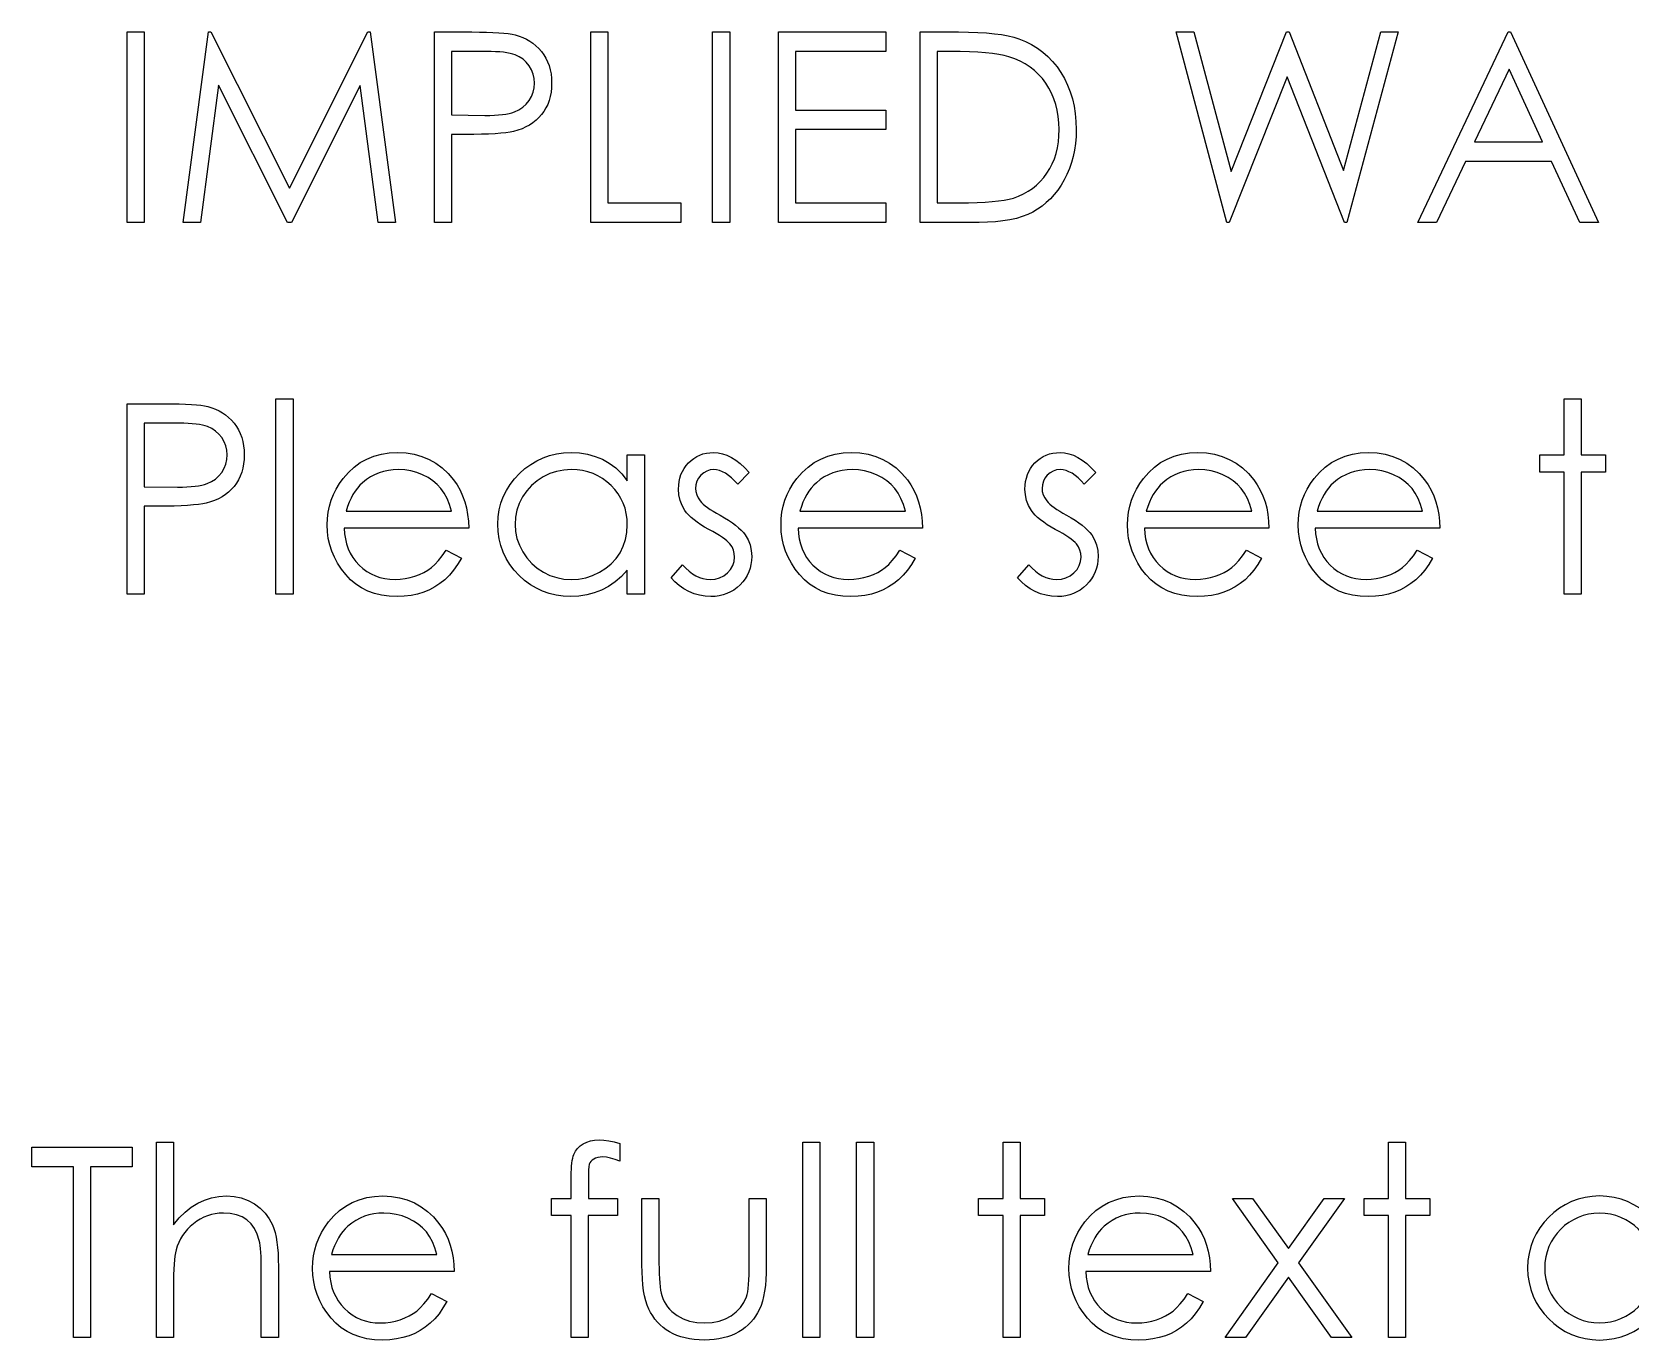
# Model space of a CAD drawing. Header units: millimetres. Extents: x -143 to 157, y 0 to 129.
# Drawn here: x -136.91 to -107.51, y 77.78 to 101.83 of the extents above; entities that cross this region are included whole.
import ezdxf

# ---------------------------------------------------------------- set-up
doc = ezdxf.new("R2010")
doc.units = ezdxf.units.MM

msp = doc.modelspace()

# ---------------------------------------------------------------- linework, layer by layer
at = {"color": 7, "linetype": 'Continuous', "flags": 128}
for points in [[(-135.155, 101.829), (-134.841, 101.829), (-134.841, 101.829), (-134.841, 98.329), (-134.841, 98.329), (-135.155, 98.329), (-135.155, 98.329), (-135.155, 101.829)], [(-134.123, 98.329), (-133.661, 101.829), (-133.661, 101.829), (-133.616, 101.829), (-133.616, 101.829), (-132.171, 98.957), (-132.171, 98.957), (-130.73, 101.829), (-130.73, 101.829), (-130.684, 101.829), (-130.684, 101.829), (-130.219, 98.329), (-130.219, 98.329), (-130.535, 98.329), (-130.535, 98.329), (-130.87, 100.847), (-130.87, 100.847), (-132.133, 98.329), (-132.133, 98.329), (-132.204, 98.329), (-132.204, 98.329), (-133.472, 100.853), (-133.472, 100.853), (-133.807, 98.329), (-133.807, 98.329), (-134.123, 98.329)], [(-129.501, 101.829), (-128.815, 101.829), (-128.815, 101.829), (-128.673, 101.828), (-128.544, 101.826), (-128.426, 101.821), (-128.32, 101.816), (-128.227, 101.809), (-128.145, 101.8), (-128.075, 101.789), (-128.018, 101.776), (-128.018, 101.776), (-127.945, 101.755), (-127.877, 101.729), (-127.812, 101.699), (-127.749, 101.663), (-127.691, 101.622), (-127.636, 101.577), (-127.584, 101.526), (-127.535, 101.471), (-127.491, 101.411), (-127.453, 101.348), (-127.421, 101.281), (-127.394, 101.211), (-127.374, 101.136), (-127.359, 101.058), (-127.35, 100.976), (-127.347, 100.89), (-127.347, 100.89), (-127.35, 100.804), (-127.359, 100.722), (-127.373, 100.643), (-127.394, 100.569), (-127.42, 100.498), (-127.452, 100.432), (-127.49, 100.369), (-127.533, 100.31), (-127.582, 100.255), (-127.635, 100.205), (-127.692, 100.159), (-127.754, 100.118), (-127.821, 100.083), (-127.891, 100.051), (-127.967, 100.024), (-128.046, 100.002), (-128.046, 100.002), (-128.112, 99.989), (-128.191, 99.977), (-128.283, 99.967), (-128.388, 99.959), (-128.506, 99.953), (-128.636, 99.948), (-128.78, 99.945), (-128.937, 99.944), (-128.937, 99.944), (-129.187, 99.944), (-129.187, 99.944), (-129.187, 98.329), (-129.187, 98.329), (-129.501, 98.329), (-129.501, 98.329), (-129.501, 101.829)], [(-126.629, 101.829), (-126.315, 101.829), (-126.315, 101.829), (-126.315, 98.688), (-126.315, 98.688), (-124.969, 98.688), (-124.969, 98.688), (-124.969, 98.329), (-124.969, 98.329), (-126.629, 98.329), (-126.629, 98.329), (-126.629, 101.829)], [(-124.386, 101.829), (-124.072, 101.829), (-124.072, 101.829), (-124.072, 98.329), (-124.072, 98.329), (-124.386, 98.329), (-124.386, 98.329), (-124.386, 101.829)], [(-123.174, 101.829), (-121.2, 101.829), (-121.2, 101.829), (-121.2, 101.47), (-121.2, 101.47), (-122.86, 101.47), (-122.86, 101.47), (-122.86, 100.393), (-122.86, 100.393), (-121.2, 100.393), (-121.2, 100.393), (-121.2, 100.034), (-121.2, 100.034), (-122.86, 100.034), (-122.86, 100.034), (-122.86, 98.688), (-122.86, 98.688), (-121.2, 98.688), (-121.2, 98.688), (-121.2, 98.329), (-121.2, 98.329), (-123.174, 98.329), (-123.174, 98.329), (-123.174, 101.829)], [(-120.572, 98.329), (-120.572, 101.829), (-120.572, 101.829), (-119.865, 101.829), (-119.865, 101.829), (-119.681, 101.827), (-119.509, 101.821), (-119.35, 101.812), (-119.205, 101.797), (-119.073, 101.78), (-118.954, 101.758), (-118.848, 101.732), (-118.754, 101.703), (-118.754, 101.703), (-118.634, 101.654), (-118.52, 101.598), (-118.413, 101.532), (-118.313, 101.46), (-118.22, 101.378), (-118.133, 101.288), (-118.053, 101.19), (-117.98, 101.084), (-117.914, 100.972), (-117.857, 100.854), (-117.809, 100.73), (-117.77, 100.602), (-117.739, 100.468), (-117.718, 100.329), (-117.704, 100.184), (-117.7, 100.035), (-117.7, 100.035), (-117.703, 99.905), (-117.714, 99.78), (-117.731, 99.658), (-117.755, 99.541), (-117.786, 99.427), (-117.825, 99.317), (-117.87, 99.211), (-117.922, 99.109), (-117.979, 99.013), (-118.04, 98.923), (-118.106, 98.839), (-118.175, 98.762), (-118.25, 98.692), (-118.327, 98.628), (-118.41, 98.57), (-118.496, 98.519), (-118.589, 98.474), (-118.691, 98.436), (-118.801, 98.403), (-118.921, 98.377), (-119.049, 98.356), (-119.186, 98.341), (-119.332, 98.332), (-119.487, 98.329), (-119.487, 98.329), (-120.572, 98.329)], [(-115.86, 101.829), (-115.536, 101.829), (-115.536, 101.829), (-114.851, 99.262), (-114.851, 99.262), (-113.832, 101.829), (-113.832, 101.829), (-113.786, 101.829), (-113.786, 101.829), (-112.787, 99.28), (-112.787, 99.28), (-112.098, 101.829), (-112.098, 101.829), (-111.777, 101.829), (-111.777, 101.829), (-112.721, 98.329), (-112.721, 98.329), (-112.765, 98.329), (-112.765, 98.329), (-113.819, 101.006), (-113.819, 101.006), (-114.884, 98.329), (-114.884, 98.329), (-114.929, 98.329), (-114.929, 98.329), (-115.86, 101.829)], [(-109.713, 101.829), (-108.097, 98.329), (-108.097, 98.329), (-108.439, 98.329), (-108.439, 98.329), (-108.956, 99.451), (-108.956, 99.451), (-110.543, 99.451), (-110.543, 99.451), (-111.075, 98.329), (-111.075, 98.329), (-111.418, 98.329), (-111.418, 98.329), (-109.758, 101.829), (-109.758, 101.829), (-109.713, 101.829)], [(-129.187, 101.47), (-129.187, 100.303), (-129.187, 100.303), (-128.574, 100.296), (-128.574, 100.296), (-128.485, 100.296), (-128.401, 100.3), (-128.324, 100.305), (-128.253, 100.312), (-128.188, 100.321), (-128.129, 100.331), (-128.077, 100.345), (-128.031, 100.359), (-127.95, 100.397), (-127.877, 100.444), (-127.814, 100.501), (-127.76, 100.568), (-127.717, 100.642), (-127.686, 100.72), (-127.668, 100.803), (-127.662, 100.889), (-127.662, 100.889), (-127.668, 100.973), (-127.686, 101.054), (-127.717, 101.131), (-127.76, 101.205), (-127.814, 101.272), (-127.874, 101.328), (-127.943, 101.374), (-128.02, 101.409), (-128.063, 101.423), (-128.113, 101.436), (-128.17, 101.446), (-128.232, 101.455), (-128.302, 101.462), (-128.377, 101.467), (-128.459, 101.469), (-128.547, 101.47), (-128.547, 101.47), (-129.187, 101.47)], [(-120.258, 98.688), (-119.856, 98.688), (-119.856, 98.688), (-119.683, 98.689), (-119.523, 98.694), (-119.377, 98.701), (-119.245, 98.71), (-119.127, 98.723), (-119.022, 98.738), (-118.932, 98.756), (-118.855, 98.777), (-118.855, 98.777), (-118.76, 98.812), (-118.67, 98.853), (-118.585, 98.9), (-118.506, 98.954), (-118.431, 99.014), (-118.362, 99.081), (-118.298, 99.153), (-118.239, 99.232), (-118.187, 99.317), (-118.141, 99.406), (-118.102, 99.499), (-118.07, 99.597), (-118.046, 99.7), (-118.028, 99.808), (-118.018, 99.919), (-118.014, 100.036), (-118.014, 100.036), (-118.018, 100.158), (-118.03, 100.276), (-118.048, 100.389), (-118.075, 100.498), (-118.109, 100.602), (-118.152, 100.702), (-118.201, 100.797), (-118.258, 100.887), (-118.322, 100.972), (-118.392, 101.05), (-118.468, 101.121), (-118.549, 101.185), (-118.637, 101.242), (-118.731, 101.293), (-118.83, 101.335), (-118.936, 101.372), (-118.936, 101.372), (-119.024, 101.395), (-119.125, 101.415), (-119.24, 101.432), (-119.368, 101.446), (-119.509, 101.456), (-119.663, 101.464), (-119.831, 101.469), (-120.012, 101.47), (-120.012, 101.47), (-120.258, 101.47), (-120.258, 101.47), (-120.258, 98.688)], [(-109.739, 101.147), (-110.373, 99.81), (-110.373, 99.81), (-109.122, 99.81), (-109.122, 99.81), (-109.739, 101.147)], [(-135.155, 94.996), (-134.469, 94.996), (-134.469, 94.996), (-134.327, 94.995), (-134.197, 94.992), (-134.08, 94.988), (-133.974, 94.982), (-133.88, 94.975), (-133.798, 94.966), (-133.729, 94.956), (-133.672, 94.943), (-133.672, 94.943), (-133.599, 94.922), (-133.531, 94.896), (-133.465, 94.865), (-133.403, 94.83), (-133.345, 94.789), (-133.289, 94.743), (-133.238, 94.693), (-133.189, 94.637), (-133.145, 94.578), (-133.107, 94.515), (-133.075, 94.447), (-133.048, 94.377), (-133.028, 94.302), (-133.013, 94.224), (-133.004, 94.142), (-133.001, 94.057), (-133.001, 94.057), (-133.004, 93.971), (-133.013, 93.889), (-133.027, 93.81), (-133.048, 93.736), (-133.074, 93.665), (-133.106, 93.598), (-133.144, 93.535), (-133.187, 93.476), (-133.235, 93.422), (-133.289, 93.371), (-133.346, 93.326), (-133.408, 93.285), (-133.475, 93.249), (-133.545, 93.218), (-133.62, 93.191), (-133.7, 93.169), (-133.7, 93.169), (-133.765, 93.155), (-133.845, 93.143), (-133.937, 93.134), (-134.042, 93.126), (-134.16, 93.12), (-134.29, 93.115), (-134.434, 93.112), (-134.591, 93.111), (-134.591, 93.111), (-134.841, 93.111), (-134.841, 93.111), (-134.841, 91.496), (-134.841, 91.496), (-135.155, 91.496), (-135.155, 91.496), (-135.155, 94.996)], [(-132.418, 95.085), (-132.104, 95.085), (-132.104, 95.085), (-132.104, 91.496), (-132.104, 91.496), (-132.418, 91.496), (-132.418, 91.496), (-132.418, 95.085)], [(-108.726, 95.085), (-108.412, 95.085), (-108.412, 95.085), (-108.412, 94.053), (-108.412, 94.053), (-107.963, 94.053), (-107.963, 94.053), (-107.963, 93.739), (-107.963, 93.739), (-108.412, 93.739), (-108.412, 93.739), (-108.412, 91.496), (-108.412, 91.496), (-108.726, 91.496), (-108.726, 91.496), (-108.726, 93.739), (-108.726, 93.739), (-109.174, 93.739), (-109.174, 93.739), (-109.174, 94.053), (-109.174, 94.053), (-108.726, 94.053), (-108.726, 94.053), (-108.726, 95.085)], [(-134.841, 94.637), (-134.841, 93.47), (-134.841, 93.47), (-134.228, 93.462), (-134.228, 93.462), (-134.138, 93.463), (-134.055, 93.467), (-133.978, 93.471), (-133.906, 93.478), (-133.842, 93.488), (-133.783, 93.498), (-133.731, 93.511), (-133.685, 93.526), (-133.604, 93.563), (-133.531, 93.61), (-133.468, 93.668), (-133.414, 93.734), (-133.371, 93.809), (-133.34, 93.887), (-133.322, 93.969), (-133.315, 94.056), (-133.315, 94.056), (-133.322, 94.14), (-133.34, 94.221), (-133.371, 94.298), (-133.414, 94.372), (-133.468, 94.438), (-133.528, 94.494), (-133.597, 94.541), (-133.674, 94.576), (-133.717, 94.59), (-133.767, 94.602), (-133.824, 94.613), (-133.886, 94.621), (-133.956, 94.628), (-134.031, 94.633), (-134.113, 94.636), (-134.201, 94.637), (-134.201, 94.637), (-134.841, 94.637)], [(-129.287, 92.303), (-129.008, 92.157), (-129.008, 92.157), (-129.076, 92.04), (-129.15, 91.935), (-129.229, 91.841), (-129.313, 91.759), (-129.402, 91.689), (-129.496, 91.627), (-129.596, 91.574), (-129.701, 91.529), (-129.813, 91.495), (-129.931, 91.47), (-130.057, 91.456), (-130.189, 91.451), (-130.189, 91.451), (-130.336, 91.457), (-130.475, 91.476), (-130.606, 91.508), (-130.728, 91.552), (-130.842, 91.609), (-130.948, 91.678), (-131.046, 91.76), (-131.135, 91.855), (-131.215, 91.957), (-131.284, 92.063), (-131.342, 92.172), (-131.39, 92.285), (-131.428, 92.401), (-131.455, 92.519), (-131.47, 92.642), (-131.476, 92.768), (-131.476, 92.768), (-131.471, 92.885), (-131.457, 93), (-131.434, 93.112), (-131.402, 93.22), (-131.361, 93.326), (-131.31, 93.427), (-131.25, 93.526), (-131.181, 93.622), (-131.181, 93.622), (-131.084, 93.733), (-130.979, 93.83), (-130.866, 93.912), (-130.744, 93.979), (-130.615, 94.031), (-130.479, 94.069), (-130.334, 94.091), (-130.181, 94.098), (-130.181, 94.098), (-130.024, 94.091), (-129.875, 94.067), (-129.734, 94.027), (-129.602, 93.973), (-129.477, 93.902), (-129.36, 93.815), (-129.252, 93.713), (-129.151, 93.595), (-129.151, 93.595), (-129.087, 93.503), (-129.032, 93.406), (-128.984, 93.303), (-128.945, 93.195), (-128.914, 93.082), (-128.892, 92.962), (-128.879, 92.838), (-128.873, 92.707), (-128.873, 92.707), (-131.162, 92.707), (-131.162, 92.707), (-131.155, 92.606), (-131.141, 92.51), (-131.119, 92.418), (-131.088, 92.331), (-131.05, 92.249), (-131.004, 92.171), (-130.949, 92.098), (-130.887, 92.029), (-130.818, 91.968), (-130.746, 91.914), (-130.669, 91.868), (-130.589, 91.831), (-130.505, 91.802), (-130.416, 91.782), (-130.324, 91.769), (-130.228, 91.765), (-130.228, 91.765), (-130.134, 91.768), (-130.043, 91.78), (-129.951, 91.799), (-129.862, 91.825), (-129.775, 91.857), (-129.696, 91.895), (-129.624, 91.937), (-129.558, 91.984), (-129.494, 92.04), (-129.428, 92.113), (-129.358, 92.2), (-129.287, 92.303)], [(-125.642, 94.053), (-125.642, 91.496), (-125.642, 91.496), (-125.956, 91.496), (-125.956, 91.496), (-125.956, 91.938), (-125.956, 91.938), (-126.065, 91.82), (-126.179, 91.719), (-126.301, 91.635), (-126.429, 91.568), (-126.563, 91.517), (-126.702, 91.48), (-126.849, 91.458), (-127.001, 91.451), (-127.001, 91.451), (-127.136, 91.457), (-127.267, 91.475), (-127.392, 91.506), (-127.513, 91.548), (-127.628, 91.602), (-127.739, 91.669), (-127.844, 91.747), (-127.944, 91.839), (-128.036, 91.938), (-128.115, 92.043), (-128.182, 92.153), (-128.237, 92.268), (-128.28, 92.389), (-128.31, 92.514), (-128.328, 92.646), (-128.335, 92.782), (-128.335, 92.782), (-128.328, 92.915), (-128.31, 93.044), (-128.279, 93.167), (-128.236, 93.286), (-128.18, 93.4), (-128.113, 93.509), (-128.033, 93.613), (-127.941, 93.712), (-127.84, 93.802), (-127.733, 93.881), (-127.622, 93.948), (-127.506, 94.002), (-127.385, 94.044), (-127.258, 94.074), (-127.127, 94.092), (-126.991, 94.098), (-126.991, 94.098), (-126.835, 94.091), (-126.686, 94.067), (-126.545, 94.028), (-126.412, 93.974), (-126.287, 93.903), (-126.168, 93.814), (-126.059, 93.706), (-125.956, 93.58), (-125.956, 93.58), (-125.956, 94.053), (-125.956, 94.053), (-125.642, 94.053)], [(-123.713, 93.734), (-123.926, 93.515), (-123.926, 93.515), (-123.982, 93.578), (-124.038, 93.633), (-124.094, 93.679), (-124.149, 93.717), (-124.204, 93.746), (-124.259, 93.767), (-124.314, 93.78), (-124.368, 93.784), (-124.368, 93.784), (-124.434, 93.778), (-124.495, 93.758), (-124.551, 93.726), (-124.603, 93.68), (-124.645, 93.626), (-124.675, 93.569), (-124.694, 93.507), (-124.7, 93.44), (-124.7, 93.44), (-124.694, 93.38), (-124.678, 93.321), (-124.651, 93.264), (-124.613, 93.208), (-124.613, 93.208), (-124.589, 93.179), (-124.558, 93.15), (-124.521, 93.118), (-124.478, 93.086), (-124.429, 93.052), (-124.375, 93.018), (-124.314, 92.981), (-124.248, 92.944), (-124.248, 92.944), (-124.166, 92.898), (-124.092, 92.852), (-124.024, 92.807), (-123.963, 92.762), (-123.909, 92.717), (-123.861, 92.673), (-123.821, 92.629), (-123.787, 92.585), (-123.787, 92.585), (-123.735, 92.495), (-123.697, 92.399), (-123.676, 92.297), (-123.668, 92.19), (-123.668, 92.19), (-123.671, 92.114), (-123.681, 92.041), (-123.698, 91.971), (-123.721, 91.904), (-123.752, 91.84), (-123.789, 91.779), (-123.832, 91.721), (-123.882, 91.665), (-123.938, 91.615), (-123.996, 91.571), (-124.058, 91.535), (-124.123, 91.505), (-124.192, 91.481), (-124.264, 91.464), (-124.339, 91.454), (-124.417, 91.451), (-124.417, 91.451), (-124.523, 91.456), (-124.626, 91.474), (-124.727, 91.503), (-124.826, 91.543), (-124.919, 91.593), (-125.004, 91.653), (-125.081, 91.721), (-125.149, 91.797), (-125.149, 91.797), (-124.94, 92.034), (-124.94, 92.034), (-124.88, 91.971), (-124.819, 91.916), (-124.757, 91.87), (-124.694, 91.832), (-124.631, 91.803), (-124.565, 91.782), (-124.5, 91.769), (-124.434, 91.765), (-124.434, 91.765), (-124.343, 91.773), (-124.26, 91.796), (-124.183, 91.834), (-124.114, 91.888), (-124.056, 91.951), (-124.015, 92.022), (-123.99, 92.096), (-123.982, 92.177), (-123.982, 92.177), (-123.988, 92.243), (-124.004, 92.306), (-124.03, 92.365), (-124.068, 92.42), (-124.068, 92.42), (-124.093, 92.447), (-124.124, 92.476), (-124.163, 92.507), (-124.208, 92.539), (-124.26, 92.573), (-124.319, 92.608), (-124.384, 92.645), (-124.456, 92.684), (-124.456, 92.684), (-124.534, 92.728), (-124.605, 92.772), (-124.67, 92.817), (-124.729, 92.86), (-124.781, 92.904), (-124.825, 92.947), (-124.865, 92.991), (-124.897, 93.033), (-124.897, 93.033), (-124.948, 93.122), (-124.985, 93.218), (-125.007, 93.319), (-125.014, 93.427), (-125.014, 93.427), (-125.011, 93.498), (-125.003, 93.565), (-124.988, 93.63), (-124.969, 93.692), (-124.943, 93.75), (-124.911, 93.805), (-124.874, 93.858), (-124.831, 93.907), (-124.783, 93.952), (-124.733, 93.99), (-124.68, 94.023), (-124.624, 94.051), (-124.564, 94.072), (-124.502, 94.086), (-124.436, 94.095), (-124.368, 94.098), (-124.368, 94.098), (-124.286, 94.093), (-124.205, 94.076), (-124.123, 94.047), (-124.041, 94.007), (-123.96, 93.956), (-123.878, 93.894), (-123.795, 93.82), (-123.713, 93.734)], [(-120.941, 92.303), (-120.662, 92.157), (-120.662, 92.157), (-120.73, 92.04), (-120.804, 91.935), (-120.882, 91.841), (-120.967, 91.759), (-121.056, 91.689), (-121.15, 91.627), (-121.25, 91.574), (-121.355, 91.529), (-121.466, 91.495), (-121.585, 91.47), (-121.71, 91.456), (-121.843, 91.451), (-121.843, 91.451), (-121.99, 91.457), (-122.129, 91.476), (-122.259, 91.508), (-122.382, 91.552), (-122.496, 91.609), (-122.602, 91.678), (-122.7, 91.76), (-122.789, 91.855), (-122.869, 91.957), (-122.938, 92.063), (-122.996, 92.172), (-123.044, 92.285), (-123.082, 92.401), (-123.108, 92.519), (-123.124, 92.642), (-123.129, 92.768), (-123.129, 92.768), (-123.125, 92.885), (-123.111, 93), (-123.088, 93.112), (-123.056, 93.22), (-123.014, 93.326), (-122.964, 93.427), (-122.904, 93.526), (-122.835, 93.622), (-122.835, 93.622), (-122.738, 93.733), (-122.632, 93.83), (-122.52, 93.912), (-122.398, 93.979), (-122.269, 94.031), (-122.132, 94.069), (-121.988, 94.091), (-121.835, 94.098), (-121.835, 94.098), (-121.678, 94.091), (-121.529, 94.067), (-121.388, 94.027), (-121.255, 93.973), (-121.131, 93.902), (-121.014, 93.815), (-120.906, 93.713), (-120.805, 93.595), (-120.805, 93.595), (-120.741, 93.503), (-120.685, 93.406), (-120.638, 93.303), (-120.599, 93.195), (-120.568, 93.082), (-120.546, 92.962), (-120.533, 92.838), (-120.527, 92.707), (-120.527, 92.707), (-122.815, 92.707), (-122.815, 92.707), (-122.809, 92.606), (-122.795, 92.51), (-122.773, 92.418), (-122.742, 92.331), (-122.704, 92.249), (-122.658, 92.171), (-122.603, 92.098), (-122.541, 92.029), (-122.472, 91.968), (-122.4, 91.914), (-122.323, 91.868), (-122.243, 91.831), (-122.158, 91.802), (-122.07, 91.782), (-121.978, 91.769), (-121.882, 91.765), (-121.882, 91.765), (-121.788, 91.768), (-121.696, 91.78), (-121.605, 91.799), (-121.515, 91.825), (-121.429, 91.857), (-121.35, 91.895), (-121.278, 91.937), (-121.212, 91.984), (-121.148, 92.04), (-121.082, 92.113), (-121.012, 92.2), (-120.941, 92.303)], [(-117.341, 93.734), (-117.554, 93.515), (-117.554, 93.515), (-117.61, 93.578), (-117.666, 93.633), (-117.722, 93.679), (-117.777, 93.717), (-117.833, 93.746), (-117.887, 93.767), (-117.942, 93.78), (-117.996, 93.784), (-117.996, 93.784), (-118.062, 93.778), (-118.123, 93.758), (-118.18, 93.726), (-118.231, 93.68), (-118.274, 93.626), (-118.304, 93.569), (-118.322, 93.507), (-118.328, 93.44), (-118.328, 93.44), (-118.323, 93.38), (-118.306, 93.321), (-118.279, 93.264), (-118.241, 93.208), (-118.241, 93.208), (-118.217, 93.179), (-118.186, 93.15), (-118.149, 93.118), (-118.107, 93.086), (-118.058, 93.052), (-118.003, 93.018), (-117.943, 92.981), (-117.876, 92.944), (-117.876, 92.944), (-117.795, 92.898), (-117.72, 92.852), (-117.652, 92.807), (-117.591, 92.762), (-117.537, 92.717), (-117.49, 92.673), (-117.449, 92.629), (-117.415, 92.585), (-117.415, 92.585), (-117.363, 92.495), (-117.326, 92.399), (-117.304, 92.297), (-117.296, 92.19), (-117.296, 92.19), (-117.3, 92.114), (-117.309, 92.041), (-117.326, 91.971), (-117.349, 91.904), (-117.38, 91.84), (-117.417, 91.779), (-117.46, 91.721), (-117.511, 91.665), (-117.566, 91.615), (-117.624, 91.571), (-117.686, 91.535), (-117.751, 91.505), (-117.82, 91.481), (-117.892, 91.464), (-117.967, 91.454), (-118.046, 91.451), (-118.046, 91.451), (-118.152, 91.456), (-118.255, 91.474), (-118.356, 91.503), (-118.454, 91.543), (-118.548, 91.593), (-118.632, 91.653), (-118.709, 91.721), (-118.777, 91.797), (-118.777, 91.797), (-118.569, 92.034), (-118.569, 92.034), (-118.508, 91.971), (-118.447, 91.916), (-118.385, 91.87), (-118.323, 91.832), (-118.259, 91.803), (-118.194, 91.782), (-118.128, 91.769), (-118.062, 91.765), (-118.062, 91.765), (-117.971, 91.773), (-117.888, 91.796), (-117.811, 91.834), (-117.742, 91.888), (-117.685, 91.951), (-117.643, 92.022), (-117.619, 92.096), (-117.61, 92.177), (-117.61, 92.177), (-117.616, 92.243), (-117.632, 92.306), (-117.659, 92.365), (-117.696, 92.42), (-117.696, 92.42), (-117.721, 92.447), (-117.753, 92.476), (-117.791, 92.507), (-117.836, 92.539), (-117.888, 92.573), (-117.947, 92.608), (-118.012, 92.645), (-118.084, 92.684), (-118.084, 92.684), (-118.162, 92.728), (-118.234, 92.772), (-118.298, 92.817), (-118.357, 92.86), (-118.409, 92.904), (-118.454, 92.947), (-118.493, 92.991), (-118.525, 93.033), (-118.525, 93.033), (-118.576, 93.122), (-118.613, 93.218), (-118.635, 93.319), (-118.642, 93.427), (-118.642, 93.427), (-118.639, 93.498), (-118.631, 93.565), (-118.616, 93.63), (-118.597, 93.692), (-118.571, 93.75), (-118.539, 93.805), (-118.502, 93.858), (-118.459, 93.907), (-118.412, 93.952), (-118.361, 93.99), (-118.308, 94.023), (-118.252, 94.051), (-118.192, 94.072), (-118.13, 94.086), (-118.065, 94.095), (-117.996, 94.098), (-117.996, 94.098), (-117.915, 94.093), (-117.833, 94.076), (-117.751, 94.047), (-117.669, 94.007), (-117.588, 93.956), (-117.506, 93.894), (-117.423, 93.82), (-117.341, 93.734)], [(-114.569, 92.303), (-114.29, 92.157), (-114.29, 92.157), (-114.358, 92.04), (-114.432, 91.935), (-114.511, 91.841), (-114.595, 91.759), (-114.684, 91.689), (-114.778, 91.627), (-114.878, 91.574), (-114.983, 91.529), (-115.095, 91.495), (-115.213, 91.47), (-115.339, 91.456), (-115.471, 91.451), (-115.471, 91.451), (-115.618, 91.457), (-115.757, 91.476), (-115.888, 91.508), (-116.01, 91.552), (-116.124, 91.609), (-116.23, 91.678), (-116.328, 91.76), (-116.417, 91.855), (-116.497, 91.957), (-116.566, 92.063), (-116.624, 92.172), (-116.672, 92.285), (-116.71, 92.401), (-116.737, 92.519), (-116.752, 92.642), (-116.758, 92.768), (-116.758, 92.768), (-116.753, 92.885), (-116.739, 93), (-116.716, 93.112), (-116.684, 93.22), (-116.643, 93.326), (-116.592, 93.427), (-116.532, 93.526), (-116.463, 93.622), (-116.463, 93.622), (-116.366, 93.733), (-116.261, 93.83), (-116.148, 93.912), (-116.026, 93.979), (-115.897, 94.031), (-115.761, 94.069), (-115.616, 94.091), (-115.463, 94.098), (-115.463, 94.098), (-115.306, 94.091), (-115.157, 94.067), (-115.016, 94.027), (-114.884, 93.973), (-114.759, 93.902), (-114.642, 93.815), (-114.534, 93.713), (-114.433, 93.595), (-114.433, 93.595), (-114.369, 93.503), (-114.314, 93.406), (-114.266, 93.303), (-114.227, 93.195), (-114.196, 93.082), (-114.174, 92.962), (-114.161, 92.838), (-114.155, 92.707), (-114.155, 92.707), (-116.444, 92.707), (-116.444, 92.707), (-116.437, 92.606), (-116.423, 92.51), (-116.401, 92.418), (-116.37, 92.331), (-116.332, 92.249), (-116.286, 92.171), (-116.231, 92.098), (-116.169, 92.029), (-116.1, 91.968), (-116.028, 91.914), (-115.951, 91.868), (-115.871, 91.831), (-115.787, 91.802), (-115.698, 91.782), (-115.606, 91.769), (-115.51, 91.765), (-115.51, 91.765), (-115.416, 91.768), (-115.325, 91.78), (-115.233, 91.799), (-115.144, 91.825), (-115.057, 91.857), (-114.978, 91.895), (-114.906, 91.937), (-114.84, 91.984), (-114.776, 92.04), (-114.71, 92.113), (-114.64, 92.2), (-114.569, 92.303)], [(-111.428, 92.303), (-111.149, 92.157), (-111.149, 92.157), (-111.217, 92.04), (-111.291, 91.935), (-111.37, 91.841), (-111.454, 91.759), (-111.543, 91.689), (-111.637, 91.627), (-111.737, 91.574), (-111.842, 91.529), (-111.954, 91.495), (-112.072, 91.47), (-112.198, 91.456), (-112.33, 91.451), (-112.33, 91.451), (-112.477, 91.457), (-112.616, 91.476), (-112.747, 91.508), (-112.869, 91.552), (-112.983, 91.609), (-113.089, 91.678), (-113.187, 91.76), (-113.276, 91.855), (-113.356, 91.957), (-113.425, 92.063), (-113.483, 92.172), (-113.531, 92.285), (-113.569, 92.401), (-113.596, 92.519), (-113.611, 92.642), (-113.617, 92.768), (-113.617, 92.768), (-113.612, 92.885), (-113.598, 93), (-113.575, 93.112), (-113.543, 93.22), (-113.502, 93.326), (-113.451, 93.427), (-113.391, 93.526), (-113.322, 93.622), (-113.322, 93.622), (-113.225, 93.733), (-113.12, 93.83), (-113.007, 93.912), (-112.885, 93.979), (-112.756, 94.031), (-112.62, 94.069), (-112.475, 94.091), (-112.322, 94.098), (-112.322, 94.098), (-112.165, 94.091), (-112.016, 94.067), (-111.875, 94.027), (-111.743, 93.973), (-111.618, 93.902), (-111.501, 93.815), (-111.393, 93.713), (-111.292, 93.595), (-111.292, 93.595), (-111.228, 93.503), (-111.173, 93.406), (-111.125, 93.303), (-111.086, 93.195), (-111.055, 93.082), (-111.033, 92.962), (-111.02, 92.838), (-111.014, 92.707), (-111.014, 92.707), (-113.303, 92.707), (-113.303, 92.707), (-113.296, 92.606), (-113.282, 92.51), (-113.26, 92.418), (-113.229, 92.331), (-113.191, 92.249), (-113.145, 92.171), (-113.09, 92.098), (-113.028, 92.029), (-112.959, 91.968), (-112.887, 91.914), (-112.81, 91.868), (-112.73, 91.831), (-112.646, 91.802), (-112.557, 91.782), (-112.465, 91.769), (-112.369, 91.765), (-112.369, 91.765), (-112.275, 91.768), (-112.184, 91.78), (-112.092, 91.799), (-112.003, 91.825), (-111.916, 91.857), (-111.837, 91.895), (-111.765, 91.937), (-111.699, 91.984), (-111.635, 92.04), (-111.569, 92.113), (-111.499, 92.2), (-111.428, 92.303)], [(-129.187, 93.021), (-129.224, 93.145), (-129.27, 93.256), (-129.322, 93.354), (-129.383, 93.438), (-129.451, 93.512), (-129.531, 93.579), (-129.621, 93.638), (-129.721, 93.689), (-129.828, 93.731), (-129.938, 93.76), (-130.05, 93.779), (-130.165, 93.784), (-130.165, 93.784), (-130.259, 93.781), (-130.35, 93.769), (-130.438, 93.751), (-130.521, 93.725), (-130.603, 93.69), (-130.68, 93.65), (-130.753, 93.6), (-130.824, 93.544), (-130.824, 93.544), (-130.873, 93.498), (-130.919, 93.446), (-130.962, 93.389), (-131.001, 93.327), (-131.037, 93.258), (-131.071, 93.185), (-131.101, 93.106), (-131.129, 93.021), (-131.129, 93.021), (-129.187, 93.021)], [(-126.987, 93.784), (-127.124, 93.776), (-127.256, 93.751), (-127.382, 93.71), (-127.504, 93.652), (-127.616, 93.58), (-127.716, 93.494), (-127.805, 93.395), (-127.881, 93.282), (-127.942, 93.162), (-127.985, 93.037), (-128.012, 92.909), (-128.021, 92.778), (-128.021, 92.778), (-128.011, 92.648), (-127.985, 92.52), (-127.941, 92.395), (-127.88, 92.273), (-127.802, 92.16), (-127.714, 92.059), (-127.613, 91.972), (-127.5, 91.899), (-127.379, 91.84), (-127.253, 91.799), (-127.124, 91.773), (-126.99, 91.765), (-126.99, 91.765), (-126.854, 91.773), (-126.721, 91.798), (-126.593, 91.839), (-126.468, 91.897), (-126.353, 91.97), (-126.25, 92.054), (-126.163, 92.15), (-126.09, 92.257), (-126.031, 92.374), (-125.989, 92.499), (-125.965, 92.63), (-125.956, 92.769), (-125.956, 92.769), (-125.961, 92.875), (-125.975, 92.976), (-125.998, 93.074), (-126.031, 93.166), (-126.073, 93.255), (-126.124, 93.339), (-126.184, 93.418), (-126.254, 93.493), (-126.331, 93.561), (-126.411, 93.621), (-126.497, 93.671), (-126.586, 93.711), (-126.68, 93.744), (-126.778, 93.766), (-126.88, 93.78), (-126.987, 93.784)], [(-120.841, 93.021), (-120.878, 93.145), (-120.924, 93.256), (-120.976, 93.354), (-121.037, 93.438), (-121.105, 93.512), (-121.185, 93.579), (-121.275, 93.638), (-121.375, 93.689), (-121.482, 93.731), (-121.592, 93.76), (-121.704, 93.779), (-121.819, 93.784), (-121.819, 93.784), (-121.913, 93.781), (-122.004, 93.769), (-122.092, 93.751), (-122.175, 93.725), (-122.257, 93.69), (-122.334, 93.65), (-122.407, 93.6), (-122.478, 93.544), (-122.478, 93.544), (-122.527, 93.498), (-122.573, 93.446), (-122.616, 93.389), (-122.655, 93.327), (-122.691, 93.258), (-122.725, 93.185), (-122.755, 93.106), (-122.782, 93.021), (-122.782, 93.021), (-120.841, 93.021)], [(-114.469, 93.021), (-114.506, 93.145), (-114.552, 93.256), (-114.605, 93.354), (-114.665, 93.438), (-114.734, 93.512), (-114.813, 93.579), (-114.903, 93.638), (-115.003, 93.689), (-115.11, 93.731), (-115.22, 93.76), (-115.332, 93.779), (-115.447, 93.784), (-115.447, 93.784), (-115.541, 93.781), (-115.632, 93.769), (-115.72, 93.751), (-115.803, 93.725), (-115.885, 93.69), (-115.962, 93.65), (-116.036, 93.6), (-116.106, 93.544), (-116.106, 93.544), (-116.155, 93.498), (-116.201, 93.446), (-116.244, 93.389), (-116.283, 93.327), (-116.319, 93.258), (-116.353, 93.185), (-116.383, 93.106), (-116.411, 93.021), (-116.411, 93.021), (-114.469, 93.021)], [(-111.328, 93.021), (-111.365, 93.145), (-111.411, 93.256), (-111.464, 93.354), (-111.524, 93.438), (-111.593, 93.512), (-111.672, 93.579), (-111.762, 93.638), (-111.862, 93.689), (-111.969, 93.731), (-112.079, 93.76), (-112.191, 93.779), (-112.306, 93.784), (-112.306, 93.784), (-112.4, 93.781), (-112.491, 93.769), (-112.579, 93.751), (-112.662, 93.725), (-112.744, 93.69), (-112.821, 93.65), (-112.895, 93.6), (-112.965, 93.544), (-112.965, 93.544), (-113.014, 93.498), (-113.06, 93.446), (-113.103, 93.389), (-113.142, 93.327), (-113.178, 93.258), (-113.212, 93.185), (-113.242, 93.106), (-113.27, 93.021), (-113.27, 93.021), (-111.328, 93.021)], [(-134.617, 81.419), (-134.303, 81.419), (-134.303, 81.419), (-134.303, 79.904), (-134.303, 79.904), (-134.199, 80.028), (-134.089, 80.135), (-133.976, 80.226), (-133.857, 80.3), (-133.733, 80.357), (-133.603, 80.399), (-133.469, 80.423), (-133.329, 80.432), (-133.329, 80.432), (-133.188, 80.422), (-133.055, 80.396), (-132.93, 80.35), (-132.813, 80.287), (-132.708, 80.209), (-132.617, 80.118), (-132.541, 80.014), (-132.48, 79.899), (-132.455, 79.834), (-132.433, 79.759), (-132.415, 79.677), (-132.4, 79.586), (-132.388, 79.486), (-132.38, 79.378), (-132.374, 79.261), (-132.373, 79.135), (-132.373, 79.135), (-132.373, 77.829), (-132.373, 77.829), (-132.687, 77.829), (-132.687, 77.829), (-132.687, 79.032), (-132.687, 79.032), (-132.688, 79.137), (-132.689, 79.232), (-132.692, 79.318), (-132.696, 79.396), (-132.701, 79.464), (-132.708, 79.523), (-132.715, 79.573), (-132.724, 79.614), (-132.724, 79.614), (-132.761, 79.732), (-132.812, 79.834), (-132.875, 79.92), (-132.951, 79.991), (-133.041, 80.047), (-133.142, 80.086), (-133.257, 80.11), (-133.385, 80.118), (-133.385, 80.118), (-133.461, 80.115), (-133.534, 80.106), (-133.606, 80.09), (-133.676, 80.069), (-133.744, 80.041), (-133.809, 80.008), (-133.873, 79.968), (-133.934, 79.923), (-133.993, 79.872), (-134.045, 79.82), (-134.093, 79.763), (-134.136, 79.705), (-134.173, 79.643), (-134.205, 79.578), (-134.232, 79.51), (-134.254, 79.44), (-134.254, 79.44), (-134.265, 79.389), (-134.275, 79.328), (-134.284, 79.257), (-134.291, 79.176), (-134.296, 79.085), (-134.3, 78.984), (-134.302, 78.874), (-134.303, 78.754), (-134.303, 78.754), (-134.303, 77.829), (-134.303, 77.829), (-134.617, 77.829), (-134.617, 77.829), (-134.617, 81.419)], [(-126.091, 81.398), (-126.091, 81.071), (-126.091, 81.071), (-126.181, 81.105), (-126.263, 81.13), (-126.34, 81.145), (-126.409, 81.15), (-126.409, 81.15), (-126.456, 81.147), (-126.5, 81.14), (-126.538, 81.127), (-126.573, 81.11), (-126.603, 81.089), (-126.627, 81.067), (-126.644, 81.043), (-126.655, 81.018), (-126.66, 81.002), (-126.662, 80.981), (-126.666, 80.955), (-126.668, 80.923), (-126.67, 80.885), (-126.671, 80.843), (-126.672, 80.795), (-126.672, 80.742), (-126.672, 80.742), (-126.672, 80.387), (-126.672, 80.387), (-126.136, 80.387), (-126.136, 80.387), (-126.136, 80.073), (-126.136, 80.073), (-126.673, 80.073), (-126.673, 80.073), (-126.674, 77.829), (-126.674, 77.829), (-126.988, 77.829), (-126.988, 77.829), (-126.988, 80.073), (-126.988, 80.073), (-127.347, 80.073), (-127.347, 80.073), (-127.347, 80.387), (-127.347, 80.387), (-126.988, 80.387), (-126.988, 80.387), (-126.988, 80.795), (-126.988, 80.795), (-126.988, 80.864), (-126.985, 80.926), (-126.981, 80.983), (-126.976, 81.037), (-126.969, 81.084), (-126.96, 81.126), (-126.95, 81.164), (-126.938, 81.197), (-126.909, 81.254), (-126.87, 81.305), (-126.823, 81.351), (-126.767, 81.39), (-126.703, 81.422), (-126.633, 81.445), (-126.557, 81.459), (-126.474, 81.464), (-126.474, 81.464), (-126.39, 81.459), (-126.298, 81.448), (-126.198, 81.427), (-126.091, 81.398)], [(-122.726, 81.419), (-122.412, 81.419), (-122.412, 81.419), (-122.412, 77.829), (-122.412, 77.829), (-122.726, 77.829), (-122.726, 77.829), (-122.726, 81.419)], [(-121.738, 81.419), (-121.424, 81.419), (-121.424, 81.419), (-121.424, 77.829), (-121.424, 77.829), (-121.738, 77.829), (-121.738, 77.829), (-121.738, 81.419)], [(-119.046, 81.419), (-118.732, 81.419), (-118.732, 81.419), (-118.732, 80.387), (-118.732, 80.387), (-118.283, 80.387), (-118.283, 80.387), (-118.283, 80.073), (-118.283, 80.073), (-118.732, 80.073), (-118.732, 80.073), (-118.732, 77.829), (-118.732, 77.829), (-119.046, 77.829), (-119.046, 77.829), (-119.046, 80.073), (-119.046, 80.073), (-119.495, 80.073), (-119.495, 80.073), (-119.495, 80.387), (-119.495, 80.387), (-119.046, 80.387), (-119.046, 80.387), (-119.046, 81.419)], [(-111.956, 81.419), (-111.642, 81.419), (-111.642, 81.419), (-111.642, 80.387), (-111.642, 80.387), (-111.194, 80.387), (-111.194, 80.387), (-111.194, 80.073), (-111.194, 80.073), (-111.642, 80.073), (-111.642, 80.073), (-111.642, 77.829), (-111.642, 77.829), (-111.956, 77.829), (-111.956, 77.829), (-111.956, 80.073), (-111.956, 80.073), (-112.405, 80.073), (-112.405, 80.073), (-112.405, 80.387), (-112.405, 80.387), (-111.956, 80.387), (-111.956, 80.387), (-111.956, 81.419)], [(-136.905, 80.97), (-136.905, 81.329), (-136.905, 81.329), (-135.065, 81.329), (-135.065, 81.329), (-135.065, 80.97), (-135.065, 80.97), (-135.828, 80.97), (-135.828, 80.97), (-135.828, 77.829), (-135.828, 77.829), (-136.142, 77.829), (-136.142, 77.829), (-136.142, 80.97), (-136.142, 80.97), (-136.905, 80.97)], [(-129.556, 78.637), (-129.277, 78.49), (-129.277, 78.49), (-129.346, 78.373), (-129.419, 78.268), (-129.498, 78.174), (-129.582, 78.093), (-129.671, 78.022), (-129.765, 77.96), (-129.865, 77.907), (-129.97, 77.863), (-130.082, 77.828), (-130.2, 77.804), (-130.326, 77.789), (-130.458, 77.784), (-130.458, 77.784), (-130.606, 77.79), (-130.744, 77.809), (-130.875, 77.841), (-130.997, 77.885), (-131.111, 77.942), (-131.217, 78.011), (-131.315, 78.093), (-131.404, 78.188), (-131.484, 78.29), (-131.553, 78.396), (-131.612, 78.506), (-131.659, 78.619), (-131.697, 78.734), (-131.724, 78.853), (-131.739, 78.975), (-131.745, 79.101), (-131.745, 79.101), (-131.74, 79.219), (-131.727, 79.334), (-131.703, 79.445), (-131.671, 79.554), (-131.63, 79.659), (-131.579, 79.761), (-131.519, 79.859), (-131.45, 79.955), (-131.45, 79.955), (-131.353, 80.066), (-131.248, 80.164), (-131.135, 80.245), (-131.014, 80.312), (-130.885, 80.364), (-130.748, 80.402), (-130.603, 80.424), (-130.451, 80.432), (-130.451, 80.432), (-130.294, 80.424), (-130.144, 80.4), (-130.003, 80.361), (-129.871, 80.306), (-129.746, 80.235), (-129.63, 80.148), (-129.521, 80.046), (-129.421, 79.928), (-129.421, 79.928), (-129.356, 79.836), (-129.301, 79.74), (-129.253, 79.637), (-129.215, 79.529), (-129.184, 79.415), (-129.161, 79.296), (-129.148, 79.171), (-129.142, 79.041), (-129.142, 79.041), (-131.431, 79.041), (-131.431, 79.041), (-131.424, 78.94), (-131.41, 78.843), (-131.388, 78.751), (-131.357, 78.664), (-131.319, 78.582), (-131.273, 78.504), (-131.218, 78.431), (-131.156, 78.363), (-131.087, 78.301), (-131.015, 78.247), (-130.939, 78.201), (-130.858, 78.164), (-130.774, 78.135), (-130.685, 78.115), (-130.594, 78.102), (-130.498, 78.098), (-130.498, 78.098), (-130.404, 78.102), (-130.312, 78.113), (-130.221, 78.132), (-130.131, 78.158), (-130.045, 78.19), (-129.965, 78.228), (-129.893, 78.27), (-129.827, 78.317), (-129.763, 78.374), (-129.697, 78.447), (-129.627, 78.534), (-129.556, 78.637)], [(-125.687, 80.387), (-125.373, 80.387), (-125.373, 80.387), (-125.373, 79.2), (-125.373, 79.2), (-125.372, 79.096), (-125.37, 79.001), (-125.366, 78.913), (-125.36, 78.834), (-125.353, 78.764), (-125.345, 78.701), (-125.335, 78.648), (-125.323, 78.602), (-125.323, 78.602), (-125.302, 78.546), (-125.278, 78.492), (-125.248, 78.441), (-125.215, 78.393), (-125.177, 78.349), (-125.135, 78.307), (-125.09, 78.269), (-125.039, 78.234), (-124.929, 78.175), (-124.809, 78.132), (-124.678, 78.107), (-124.538, 78.098), (-124.538, 78.098), (-124.398, 78.107), (-124.269, 78.131), (-124.151, 78.173), (-124.044, 78.23), (-123.951, 78.301), (-123.873, 78.383), (-123.811, 78.475), (-123.765, 78.577), (-123.765, 78.577), (-123.753, 78.619), (-123.742, 78.671), (-123.733, 78.733), (-123.725, 78.806), (-123.72, 78.89), (-123.716, 78.983), (-123.714, 79.087), (-123.713, 79.2), (-123.713, 79.2), (-123.713, 80.387), (-123.713, 80.387), (-123.399, 80.387), (-123.399, 80.387), (-123.399, 79.142), (-123.399, 79.142), (-123.401, 79.015), (-123.406, 78.895), (-123.416, 78.784), (-123.43, 78.682), (-123.448, 78.586), (-123.47, 78.5), (-123.495, 78.421), (-123.525, 78.351), (-123.559, 78.286), (-123.596, 78.225), (-123.638, 78.168), (-123.683, 78.114), (-123.732, 78.063), (-123.786, 78.017), (-123.843, 77.973), (-123.905, 77.934), (-123.97, 77.899), (-124.04, 77.868), (-124.113, 77.843), (-124.19, 77.822), (-124.272, 77.805), (-124.358, 77.793), (-124.447, 77.786), (-124.541, 77.784), (-124.541, 77.784), (-124.634, 77.786), (-124.724, 77.793), (-124.809, 77.805), (-124.891, 77.822), (-124.969, 77.843), (-125.043, 77.868), (-125.113, 77.899), (-125.179, 77.934), (-125.241, 77.973), (-125.299, 78.017), (-125.353, 78.064), (-125.403, 78.114), (-125.448, 78.169), (-125.489, 78.227), (-125.527, 78.289), (-125.561, 78.354), (-125.59, 78.426), (-125.616, 78.506), (-125.638, 78.595), (-125.656, 78.691), (-125.67, 78.797), (-125.679, 78.911), (-125.685, 79.034), (-125.687, 79.165), (-125.687, 79.165), (-125.687, 80.387)], [(-115.646, 78.637), (-115.367, 78.49), (-115.367, 78.49), (-115.435, 78.373), (-115.509, 78.268), (-115.588, 78.174), (-115.672, 78.093), (-115.761, 78.022), (-115.855, 77.96), (-115.955, 77.907), (-116.06, 77.863), (-116.172, 77.828), (-116.29, 77.804), (-116.416, 77.789), (-116.548, 77.784), (-116.548, 77.784), (-116.695, 77.79), (-116.834, 77.809), (-116.965, 77.841), (-117.087, 77.885), (-117.201, 77.942), (-117.307, 78.011), (-117.405, 78.093), (-117.494, 78.188), (-117.574, 78.29), (-117.643, 78.396), (-117.701, 78.506), (-117.749, 78.619), (-117.787, 78.734), (-117.814, 78.853), (-117.829, 78.975), (-117.835, 79.101), (-117.835, 79.101), (-117.83, 79.219), (-117.816, 79.334), (-117.793, 79.445), (-117.761, 79.554), (-117.72, 79.659), (-117.669, 79.761), (-117.609, 79.859), (-117.54, 79.955), (-117.54, 79.955), (-117.443, 80.066), (-117.338, 80.164), (-117.225, 80.245), (-117.103, 80.312), (-116.974, 80.364), (-116.838, 80.402), (-116.693, 80.424), (-116.54, 80.432), (-116.54, 80.432), (-116.383, 80.424), (-116.234, 80.4), (-116.093, 80.361), (-115.961, 80.306), (-115.836, 80.235), (-115.719, 80.148), (-115.611, 80.046), (-115.51, 79.928), (-115.51, 79.928), (-115.446, 79.836), (-115.39, 79.74), (-115.343, 79.637), (-115.304, 79.529), (-115.273, 79.415), (-115.251, 79.296), (-115.238, 79.171), (-115.232, 79.041), (-115.232, 79.041), (-117.521, 79.041), (-117.521, 79.041), (-117.514, 78.94), (-117.5, 78.843), (-117.478, 78.751), (-117.447, 78.664), (-117.409, 78.582), (-117.363, 78.504), (-117.308, 78.431), (-117.246, 78.363), (-117.177, 78.301), (-117.105, 78.247), (-117.028, 78.201), (-116.948, 78.164), (-116.864, 78.135), (-116.775, 78.115), (-116.683, 78.102), (-116.587, 78.098), (-116.587, 78.098), (-116.493, 78.102), (-116.402, 78.113), (-116.31, 78.132), (-116.221, 78.158), (-116.134, 78.19), (-116.055, 78.228), (-115.983, 78.27), (-115.917, 78.317), (-115.853, 78.374), (-115.787, 78.447), (-115.717, 78.534), (-115.646, 78.637)], [(-114.828, 80.387), (-114.455, 80.387), (-114.455, 80.387), (-113.796, 79.464), (-113.796, 79.464), (-113.138, 80.387), (-113.138, 80.387), (-112.764, 80.387), (-112.764, 80.387), (-113.609, 79.203), (-113.609, 79.203), (-112.629, 77.829), (-112.629, 77.829), (-113.003, 77.829), (-113.003, 77.829), (-113.796, 78.94), (-113.796, 78.94), (-114.589, 77.829), (-114.589, 77.829), (-114.963, 77.829), (-114.963, 77.829), (-113.983, 79.203), (-113.983, 79.203), (-114.828, 80.387)], [(-129.456, 79.355), (-129.494, 79.479), (-129.539, 79.59), (-129.592, 79.687), (-129.652, 79.771), (-129.721, 79.845), (-129.801, 79.912), (-129.89, 79.971), (-129.991, 80.022), (-130.097, 80.064), (-130.207, 80.094), (-130.319, 80.112), (-130.434, 80.118), (-130.434, 80.118), (-130.528, 80.114), (-130.62, 80.103), (-130.707, 80.084), (-130.791, 80.058), (-130.872, 80.024), (-130.949, 79.983), (-131.023, 79.934), (-131.094, 79.878), (-131.094, 79.878), (-131.143, 79.831), (-131.188, 79.78), (-131.231, 79.723), (-131.27, 79.66), (-131.307, 79.592), (-131.34, 79.518), (-131.37, 79.44), (-131.398, 79.355), (-131.398, 79.355), (-129.456, 79.355)], [(-115.546, 79.355), (-115.583, 79.479), (-115.629, 79.59), (-115.681, 79.687), (-115.742, 79.771), (-115.81, 79.845), (-115.89, 79.912), (-115.98, 79.971), (-116.08, 80.022), (-116.187, 80.064), (-116.297, 80.094), (-116.409, 80.112), (-116.524, 80.118), (-116.524, 80.118), (-116.618, 80.114), (-116.709, 80.103), (-116.797, 80.084), (-116.88, 80.058), (-116.962, 80.024), (-117.039, 79.983), (-117.112, 79.934), (-117.183, 79.878), (-117.183, 79.878), (-117.232, 79.831), (-117.278, 79.78), (-117.321, 79.723), (-117.36, 79.66), (-117.396, 79.592), (-117.43, 79.518), (-117.46, 79.44), (-117.488, 79.355), (-117.488, 79.355), (-115.546, 79.355)]]:
    msp.add_lwpolyline(points, dxfattribs=at)
at = {"color": 7, "linetype": 'Continuous'}
for centre, radius, start, end in [((-108.074, 79.108), 1.324, 90.0013, 89.9987), ((-108.075, 79.108), 1.009, 90.0009, 89.9991)]:
    msp.add_arc(centre, radius, start, end, dxfattribs=at)

doc.saveas('drawing.dxf')
